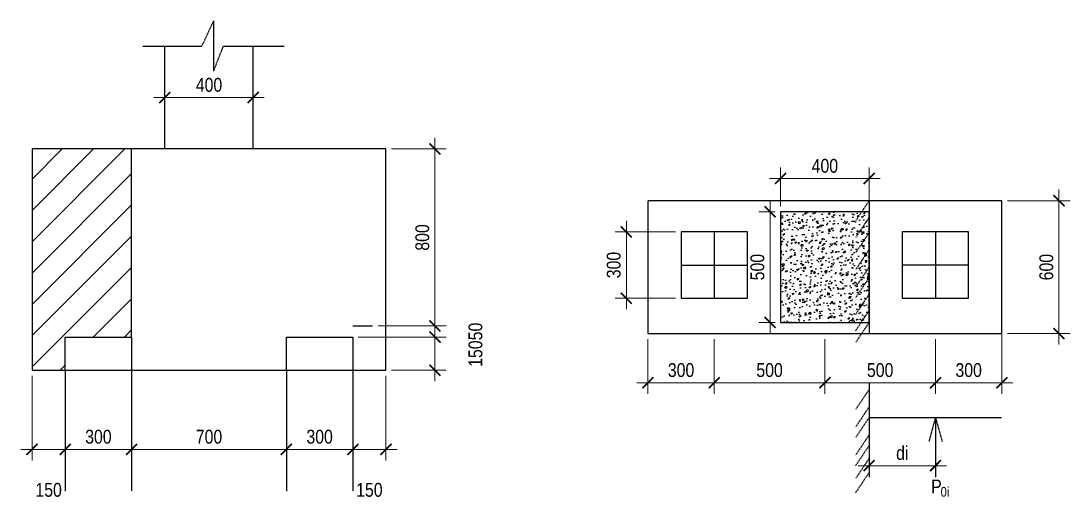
# Model space of a CAD drawing. Header units: inches. Extents: x -995865 to -814036, y 3430062 to 3602072.
# Drawn here: x -944075 to -939333, y 3596897 to 3599057 of the extents above; entities that cross this region are included whole.
import ezdxf

# ---------------------------------------------------------------- set-up
doc = ezdxf.new("R2010")
doc.units = ezdxf.units.IN
doc.header["$LTSCALE"] = 2.8
doc.header["$MEASUREMENT"] = 0
doc.linetypes.add('DASHEDX2', pattern=[1.5, 1, -0.5])
doc.layers.add('NETDUTDUT', color=3, linetype='DASHEDX2')
doc.styles.add('Helve-Condense', font='VHELVCN0.TTF')
doc.dimstyles.new('TL25', dxfattribs={"dimscale": 25, "dimtxt": 2.5, "dimasz": 2, "dimexe": 2, "dimexo": 1, "dimgap": 1, "dimtad": 1, "dimdec": 0, "dimzin": 0, "dimdsep": 46, "dimtxsty": 'Helve-Condense', "dimblk": 'ARCHTICK', "dimcen": 2, "dimdle": 2, "dimclrd": 4, "dimclre": 4, "dimclrt": 4, "dimadec": 0, "dimazin": 0, "dimtfac": 0.004, "dimtdec": 0, "dimtmove": 2, "dimatfit": 3, "dimfxl": 1, "dimtolj": 1, "dimtzin": 0, "dimlwd": 9, "dimlwe": 13, "dimarcsym": 1})

# ---------------------------------------------------------------- blocks, each defined once
blk = doc.blocks.new('_ArchTick')
at = {"color": 0, "linetype": 'ByBlock', "const_width": 0.15}
blk.add_lwpolyline([(-0.5, -0.5), (0.5, 0.5)], dxfattribs=at)
blk = doc.blocks.new('*D308')
at = {"layer": 'DEFPOINTS', "color": 0}
for p in [(-939641, 3598245), (-939641, 3597645), (-939382.8, 3597645)]:
    blk.add_point(p, dxfattribs=at)
at = {"layer": 'NETDUTDUT', "color": 4, "linetype": 'Continuous', "lineweight": 9}
blk.add_line((-939382.8, 3598295), (-939382.8, 3597595), dxfattribs=at)
at = {"layer": 'NETDUTDUT', "color": 4, "linetype": 'Continuous', "lineweight": 13}
for p, q in [((-939616, 3598245), (-939332.8, 3598245)), ((-939616, 3597645), (-939332.8, 3597645))]:
    blk.add_line(p, q, dxfattribs=at)
at = {"layer": 'NETDUTDUT', "color": 4, "lineweight": 9, "xscale": 50, "yscale": 50, "zscale": 50}
for p, rotation in [((-939382.8, 3598245), 90), ((-939382.8, 3597645), 270)]:
    blk.add_blockref('_ArchTick', p, dxfattribs=dict(at, rotation=rotation))
at = {"layer": 'NETDUTDUT', "color": 4, "insert": (-939439.7, 3597945), "char_height": 62.5, "attachment_point": 5, "rotation": 90, "style": 'Helve-Condense'}
blk.add_mtext('\\A1;600', dxfattribs=at)
blk = doc.blocks.new('*D309')
at = {"layer": 'DEFPOINTS', "color": 0}
for p in [(-941241, 3597645), (-940941, 3597645), (-940941, 3597422.4)]:
    blk.add_point(p, dxfattribs=at)
at = {"layer": 'NETDUTDUT', "color": 4, "linetype": 'Continuous', "lineweight": 13}
for p, q in [((-941241, 3597620), (-941241, 3597372.4)), ((-940941, 3597620), (-940941, 3597372.4))]:
    blk.add_line(p, q, dxfattribs=at)
at = {"layer": 'NETDUTDUT', "color": 4, "linetype": 'Continuous', "lineweight": 9}
blk.add_line((-941291, 3597422.4), (-940891, 3597422.4), dxfattribs=at)
at = {"layer": 'NETDUTDUT', "color": 4, "lineweight": 9, "xscale": 50, "yscale": 50, "zscale": 50, "rotation": 180}
blk.add_blockref('_ArchTick', (-941241, 3597422.4), dxfattribs=at)
at = {"layer": 'NETDUTDUT', "color": 4, "lineweight": 9, "xscale": 50, "yscale": 50, "zscale": 50}
blk.add_blockref('_ArchTick', (-940941, 3597422.4), dxfattribs=at)
at = {"layer": 'NETDUTDUT', "color": 4, "insert": (-941091, 3597479.3), "char_height": 62.5, "attachment_point": 5, "style": 'Helve-Condense'}
blk.add_mtext('\\A1;300', dxfattribs=at)
blk = doc.blocks.new('*D306')
at = {"layer": 'DEFPOINTS', "color": 0}
for p in [(-940941, 3597645), (-940441, 3597645), (-940441, 3597422.4)]:
    blk.add_point(p, dxfattribs=at)
at = {"layer": 'NETDUTDUT', "color": 4, "linetype": 'Continuous', "lineweight": 13}
for p, q in [((-940941, 3597620), (-940941, 3597372.4)), ((-940441, 3597620), (-940441, 3597372.4))]:
    blk.add_line(p, q, dxfattribs=at)
at = {"layer": 'NETDUTDUT', "color": 4, "linetype": 'Continuous', "lineweight": 9}
blk.add_line((-940991, 3597422.4), (-940391, 3597422.4), dxfattribs=at)
at = {"layer": 'NETDUTDUT', "color": 4, "lineweight": 9, "xscale": 50, "yscale": 50, "zscale": 50, "rotation": 180}
blk.add_blockref('_ArchTick', (-940941, 3597422.4), dxfattribs=at)
at = {"layer": 'NETDUTDUT', "color": 4, "lineweight": 9, "xscale": 50, "yscale": 50, "zscale": 50}
blk.add_blockref('_ArchTick', (-940441, 3597422.4), dxfattribs=at)
at = {"layer": 'NETDUTDUT', "color": 4, "insert": (-940691, 3597479.3), "char_height": 62.5, "attachment_point": 5, "style": 'Helve-Condense'}
blk.add_mtext('\\A1;500', dxfattribs=at)
blk = doc.blocks.new('*D305')
at = {"layer": 'DEFPOINTS', "color": 0}
for p in [(-940441, 3597645), (-939941, 3597645), (-939941, 3597422.4)]:
    blk.add_point(p, dxfattribs=at)
at = {"layer": 'NETDUTDUT', "color": 4, "linetype": 'Continuous', "lineweight": 13}
for p, q in [((-940441, 3597620), (-940441, 3597372.4)), ((-939941, 3597620), (-939941, 3597372.4))]:
    blk.add_line(p, q, dxfattribs=at)
at = {"layer": 'NETDUTDUT', "color": 4, "linetype": 'Continuous', "lineweight": 9}
blk.add_line((-940491, 3597422.4), (-939891, 3597422.4), dxfattribs=at)
at = {"layer": 'NETDUTDUT', "color": 4, "lineweight": 9, "xscale": 50, "yscale": 50, "zscale": 50, "rotation": 180}
blk.add_blockref('_ArchTick', (-940441, 3597422.4), dxfattribs=at)
at = {"layer": 'NETDUTDUT', "color": 4, "lineweight": 9, "xscale": 50, "yscale": 50, "zscale": 50}
blk.add_blockref('_ArchTick', (-939941, 3597422.4), dxfattribs=at)
at = {"layer": 'NETDUTDUT', "color": 4, "insert": (-940191, 3597479.3), "char_height": 62.5, "attachment_point": 5, "style": 'Helve-Condense'}
blk.add_mtext('\\A1;500', dxfattribs=at)
blk = doc.blocks.new('*D307')
at = {"layer": 'DEFPOINTS', "color": 0}
for p in [(-939641, 3597810.6), (-939941, 3597645), (-939641, 3597422.4)]:
    blk.add_point(p, dxfattribs=at)
at = {"layer": 'NETDUTDUT', "color": 4, "linetype": 'Continuous', "lineweight": 13}
for p, q in [((-939641, 3597785.6), (-939641, 3597372.4)), ((-939941, 3597620), (-939941, 3597372.4))]:
    blk.add_line(p, q, dxfattribs=at)
at = {"layer": 'NETDUTDUT', "color": 4, "linetype": 'Continuous', "lineweight": 9}
blk.add_line((-939991, 3597422.4), (-939591, 3597422.4), dxfattribs=at)
at = {"layer": 'NETDUTDUT', "color": 4, "lineweight": 9, "xscale": 50, "yscale": 50, "zscale": 50, "rotation": 180}
blk.add_blockref('_ArchTick', (-939941, 3597422.4), dxfattribs=at)
at = {"layer": 'NETDUTDUT', "color": 4, "lineweight": 9, "xscale": 50, "yscale": 50, "zscale": 50}
blk.add_blockref('_ArchTick', (-939641, 3597422.4), dxfattribs=at)
at = {"layer": 'NETDUTDUT', "color": 4, "insert": (-939791, 3597479.3), "char_height": 62.5, "attachment_point": 5, "style": 'Helve-Condense'}
blk.add_mtext('\\A1;300', dxfattribs=at)
blk = doc.blocks.new('*D310')
at = {"layer": 'DEFPOINTS', "color": 0}
for p in [(-942425, 3598479), (-942485.7, 3597679), (-942203.6, 3597679)]:
    blk.add_point(p, dxfattribs=at)
at = {"layer": 'NETDUTDUT', "color": 4, "linetype": 'Continuous', "lineweight": 9}
blk.add_line((-942203.6, 3598529), (-942203.6, 3597629), dxfattribs=at)
at = {"layer": 'NETDUTDUT', "color": 4, "linetype": 'Continuous', "lineweight": 13}
for p, q in [((-942400, 3598479), (-942153.6, 3598479)), ((-942460.7, 3597679), (-942153.6, 3597679))]:
    blk.add_line(p, q, dxfattribs=at)
at = {"layer": 'NETDUTDUT', "color": 4, "lineweight": 9, "xscale": 50, "yscale": 50, "zscale": 50}
for p, rotation in [((-942203.6, 3598479), 90), ((-942203.6, 3597679), 270)]:
    blk.add_blockref('_ArchTick', p, dxfattribs=dict(at, rotation=rotation))
at = {"layer": 'NETDUTDUT', "color": 4, "insert": (-942260.5, 3598079), "char_height": 62.5, "attachment_point": 5, "rotation": 90, "style": 'Helve-Condense'}
blk.add_mtext('\\A1;800', dxfattribs=at)
blk = doc.blocks.new('*D311')
at = {"layer": 'DEFPOINTS', "color": 0}
for p in [(-942485.7, 3597679), (-942575, 3597629), (-942203.6, 3597629)]:
    blk.add_point(p, dxfattribs=at)
at = {"layer": 'NETDUTDUT', "color": 4, "linetype": 'Continuous', "lineweight": 9}
blk.add_line((-942203.6, 3597729), (-942203.6, 3597579), dxfattribs=at)
at = {"layer": 'NETDUTDUT', "color": 4, "linetype": 'Continuous', "lineweight": 13}
for p, q in [((-942460.7, 3597679), (-942153.6, 3597679)), ((-942550, 3597629), (-942153.6, 3597629))]:
    blk.add_line(p, q, dxfattribs=at)
at = {"layer": 'NETDUTDUT', "color": 4, "lineweight": 9, "xscale": 50, "yscale": 50, "zscale": 50}
for p, rotation in [((-942203.6, 3597679), 90), ((-942203.6, 3597629), 270)]:
    blk.add_blockref('_ArchTick', p, dxfattribs=dict(at, rotation=rotation))
at = {"layer": 'NETDUTDUT', "color": 4, "insert": (-942020.3, 3597654), "char_height": 62.5, "attachment_point": 5, "rotation": 90, "style": 'Helve-Condense'}
blk.add_mtext('\\A1;50', dxfattribs=at)
blk = doc.blocks.new('*D312')
at = {"layer": 'DEFPOINTS', "color": 0}
for p in [(-942575, 3597629), (-942425, 3597479), (-942203.6, 3597479)]:
    blk.add_point(p, dxfattribs=at)
at = {"layer": 'NETDUTDUT', "color": 4, "linetype": 'Continuous', "lineweight": 9}
blk.add_line((-942203.6, 3597679), (-942203.6, 3597429), dxfattribs=at)
at = {"layer": 'NETDUTDUT', "color": 4, "linetype": 'Continuous', "lineweight": 13}
for p, q in [((-942550, 3597629), (-942153.6, 3597629)), ((-942400, 3597479), (-942153.6, 3597479))]:
    blk.add_line(p, q, dxfattribs=at)
at = {"layer": 'NETDUTDUT', "color": 4, "lineweight": 9, "xscale": 50, "yscale": 50, "zscale": 50}
for p, rotation in [((-942203.6, 3597629), 90), ((-942203.6, 3597479), 270)]:
    blk.add_blockref('_ArchTick', p, dxfattribs=dict(at, rotation=rotation))
at = {"layer": 'NETDUTDUT', "color": 4, "insert": (-942020.3, 3597554), "char_height": 62.5, "attachment_point": 5, "rotation": 90, "style": 'Helve-Condense'}
blk.add_mtext('\\A1;150', dxfattribs=at)
blk = doc.blocks.new('*D313')
at = {"layer": 'DEFPOINTS', "color": 0}
for p in [(-944025, 3597479), (-943875, 3597479), (-943875, 3597121.3)]:
    blk.add_point(p, dxfattribs=at)
at = {"layer": 'NETDUTDUT', "color": 4, "linetype": 'Continuous', "lineweight": 13}
for p, q in [((-944025, 3597454), (-944025, 3597071.3)), ((-943875, 3597454), (-943875, 3597071.3))]:
    blk.add_line(p, q, dxfattribs=at)
at = {"layer": 'NETDUTDUT', "color": 4, "linetype": 'Continuous', "lineweight": 9}
blk.add_line((-944075, 3597121.3), (-943825, 3597121.3), dxfattribs=at)
at = {"layer": 'NETDUTDUT', "color": 4, "lineweight": 9, "xscale": 50, "yscale": 50, "zscale": 50, "rotation": 180}
blk.add_blockref('_ArchTick', (-944025, 3597121.3), dxfattribs=at)
at = {"layer": 'NETDUTDUT', "color": 4, "lineweight": 9, "xscale": 50, "yscale": 50, "zscale": 50}
blk.add_blockref('_ArchTick', (-943875, 3597121.3), dxfattribs=at)
at = {"layer": 'NETDUTDUT', "color": 4, "insert": (-943950, 3596938), "char_height": 62.5, "attachment_point": 5, "style": 'Helve-Condense'}
blk.add_mtext('\\A1;150', dxfattribs=at)
blk = doc.blocks.new('*D314')
at = {"layer": 'DEFPOINTS', "color": 0}
for p in [(-943875, 3597479), (-943575, 3597479), (-943575, 3597121.3)]:
    blk.add_point(p, dxfattribs=at)
at = {"layer": 'NETDUTDUT', "color": 4, "linetype": 'Continuous', "lineweight": 13}
for p, q in [((-943875, 3597454), (-943875, 3597071.3)), ((-943575, 3597454), (-943575, 3597071.3))]:
    blk.add_line(p, q, dxfattribs=at)
at = {"layer": 'NETDUTDUT', "color": 4, "linetype": 'Continuous', "lineweight": 9}
blk.add_line((-943925, 3597121.3), (-943525, 3597121.3), dxfattribs=at)
at = {"layer": 'NETDUTDUT', "color": 4, "lineweight": 9, "xscale": 50, "yscale": 50, "zscale": 50, "rotation": 180}
blk.add_blockref('_ArchTick', (-943875, 3597121.3), dxfattribs=at)
at = {"layer": 'NETDUTDUT', "color": 4, "lineweight": 9, "xscale": 50, "yscale": 50, "zscale": 50}
blk.add_blockref('_ArchTick', (-943575, 3597121.3), dxfattribs=at)
at = {"layer": 'NETDUTDUT', "color": 4, "insert": (-943725, 3597178.2), "char_height": 62.5, "attachment_point": 5, "style": 'Helve-Condense'}
blk.add_mtext('\\A1;300', dxfattribs=at)
blk = doc.blocks.new('*D315')
at = {"layer": 'DEFPOINTS', "color": 0}
for p in [(-943575, 3597479), (-942875, 3597479), (-942875, 3597121.3)]:
    blk.add_point(p, dxfattribs=at)
at = {"layer": 'NETDUTDUT', "color": 4, "linetype": 'Continuous', "lineweight": 13}
for p, q in [((-943575, 3597454), (-943575, 3597071.3)), ((-942875, 3597454), (-942875, 3597071.3))]:
    blk.add_line(p, q, dxfattribs=at)
at = {"layer": 'NETDUTDUT', "color": 4, "linetype": 'Continuous', "lineweight": 9}
blk.add_line((-943625, 3597121.3), (-942825, 3597121.3), dxfattribs=at)
at = {"layer": 'NETDUTDUT', "color": 4, "lineweight": 9, "xscale": 50, "yscale": 50, "zscale": 50, "rotation": 180}
blk.add_blockref('_ArchTick', (-943575, 3597121.3), dxfattribs=at)
at = {"layer": 'NETDUTDUT', "color": 4, "lineweight": 9, "xscale": 50, "yscale": 50, "zscale": 50}
blk.add_blockref('_ArchTick', (-942875, 3597121.3), dxfattribs=at)
at = {"layer": 'NETDUTDUT', "color": 4, "insert": (-943225, 3597178.2), "char_height": 62.5, "attachment_point": 5, "style": 'Helve-Condense'}
blk.add_mtext('\\A1;700', dxfattribs=at)
blk = doc.blocks.new('*D316')
at = {"layer": 'DEFPOINTS', "color": 0}
for p in [(-942875, 3597479), (-942575, 3597479), (-942575, 3597121.3)]:
    blk.add_point(p, dxfattribs=at)
at = {"layer": 'NETDUTDUT', "color": 4, "linetype": 'Continuous', "lineweight": 13}
for p, q in [((-942875, 3597454), (-942875, 3597071.3)), ((-942575, 3597454), (-942575, 3597071.3))]:
    blk.add_line(p, q, dxfattribs=at)
at = {"layer": 'NETDUTDUT', "color": 4, "linetype": 'Continuous', "lineweight": 9}
blk.add_line((-942925, 3597121.3), (-942525, 3597121.3), dxfattribs=at)
at = {"layer": 'NETDUTDUT', "color": 4, "lineweight": 9, "xscale": 50, "yscale": 50, "zscale": 50, "rotation": 180}
blk.add_blockref('_ArchTick', (-942875, 3597121.3), dxfattribs=at)
at = {"layer": 'NETDUTDUT', "color": 4, "lineweight": 9, "xscale": 50, "yscale": 50, "zscale": 50}
blk.add_blockref('_ArchTick', (-942575, 3597121.3), dxfattribs=at)
at = {"layer": 'NETDUTDUT', "color": 4, "insert": (-942725, 3597178.2), "char_height": 62.5, "attachment_point": 5, "style": 'Helve-Condense'}
blk.add_mtext('\\A1;300', dxfattribs=at)
blk = doc.blocks.new('*D317')
at = {"layer": 'DEFPOINTS', "color": 0}
for p in [(-942575, 3597479), (-942425, 3597479), (-942425, 3597121.3)]:
    blk.add_point(p, dxfattribs=at)
at = {"layer": 'NETDUTDUT', "color": 4, "linetype": 'Continuous', "lineweight": 13}
for p, q in [((-942575, 3597454), (-942575, 3597071.3)), ((-942425, 3597454), (-942425, 3597071.3))]:
    blk.add_line(p, q, dxfattribs=at)
at = {"layer": 'NETDUTDUT', "color": 4, "linetype": 'Continuous', "lineweight": 9}
blk.add_line((-942625, 3597121.3), (-942375, 3597121.3), dxfattribs=at)
at = {"layer": 'NETDUTDUT', "color": 4, "lineweight": 9, "xscale": 50, "yscale": 50, "zscale": 50, "rotation": 180}
blk.add_blockref('_ArchTick', (-942575, 3597121.3), dxfattribs=at)
at = {"layer": 'NETDUTDUT', "color": 4, "lineweight": 9, "xscale": 50, "yscale": 50, "zscale": 50}
blk.add_blockref('_ArchTick', (-942425, 3597121.3), dxfattribs=at)
at = {"layer": 'NETDUTDUT', "color": 4, "insert": (-942500, 3596938), "char_height": 62.5, "attachment_point": 5, "style": 'Helve-Condense'}
blk.add_mtext('\\A1;150', dxfattribs=at)
blk = doc.blocks.new('*D318')
at = {"layer": 'DEFPOINTS', "color": 0}
for p in [(-943025, 3598711.3), (-943425, 3598637.2), (-943025, 3598637.2)]:
    blk.add_point(p, dxfattribs=at)
at = {"layer": 'NETDUTDUT', "color": 4, "linetype": 'Continuous', "lineweight": 13}
for p, q in [((-943425, 3598662.2), (-943425, 3598761.3)), ((-943025, 3598662.2), (-943025, 3598761.3))]:
    blk.add_line(p, q, dxfattribs=at)
at = {"layer": 'NETDUTDUT', "color": 4, "linetype": 'Continuous', "lineweight": 9}
blk.add_line((-943475, 3598711.3), (-942975, 3598711.3), dxfattribs=at)
at = {"layer": 'NETDUTDUT', "color": 4, "lineweight": 9, "xscale": 50, "yscale": 50, "zscale": 50, "rotation": 180}
blk.add_blockref('_ArchTick', (-943425, 3598711.3), dxfattribs=at)
at = {"layer": 'NETDUTDUT', "color": 4, "lineweight": 9, "xscale": 50, "yscale": 50, "zscale": 50}
blk.add_blockref('_ArchTick', (-943025, 3598711.3), dxfattribs=at)
at = {"layer": 'NETDUTDUT', "color": 4, "insert": (-943225, 3598768.2), "char_height": 62.5, "attachment_point": 5, "style": 'Helve-Condense'}
blk.add_mtext('\\A1;400', dxfattribs=at)
blk = doc.blocks.new('*D319')
at = {"layer": 'DEFPOINTS', "color": 0}
for p in [(-940241, 3598345.5), (-940641, 3598195), (-940241, 3598195)]:
    blk.add_point(p, dxfattribs=at)
at = {"layer": 'NETDUTDUT', "color": 4, "linetype": 'Continuous', "lineweight": 13}
for p, q in [((-940641, 3598220), (-940641, 3598395.5)), ((-940241, 3598220), (-940241, 3598395.5))]:
    blk.add_line(p, q, dxfattribs=at)
at = {"layer": 'NETDUTDUT', "color": 4, "linetype": 'Continuous', "lineweight": 9}
blk.add_line((-940691, 3598345.5), (-940191, 3598345.5), dxfattribs=at)
at = {"layer": 'NETDUTDUT', "color": 4, "lineweight": 9, "xscale": 50, "yscale": 50, "zscale": 50, "rotation": 180}
blk.add_blockref('_ArchTick', (-940641, 3598345.5), dxfattribs=at)
at = {"layer": 'NETDUTDUT', "color": 4, "lineweight": 9, "xscale": 50, "yscale": 50, "zscale": 50}
blk.add_blockref('_ArchTick', (-940241, 3598345.5), dxfattribs=at)
at = {"layer": 'NETDUTDUT', "color": 4, "insert": (-940441, 3598402.4), "char_height": 62.5, "attachment_point": 5, "style": 'Helve-Condense'}
blk.add_mtext('\\A1;400', dxfattribs=at)
blk = doc.blocks.new('*D320')
at = {"layer": 'DEFPOINTS', "color": 0}
for p in [(-941091, 3598104.3), (-941338.4, 3597804.3), (-941091, 3597804.3)]:
    blk.add_point(p, dxfattribs=at)
at = {"layer": 'NETDUTDUT', "color": 4, "linetype": 'Continuous', "lineweight": 9}
blk.add_line((-941338.4, 3598154.3), (-941338.4, 3597754.3), dxfattribs=at)
at = {"layer": 'NETDUTDUT', "color": 4, "linetype": 'Continuous', "lineweight": 13}
for p, q in [((-941116, 3598104.3), (-941388.4, 3598104.3)), ((-941116, 3597804.3), (-941388.4, 3597804.3))]:
    blk.add_line(p, q, dxfattribs=at)
at = {"layer": 'NETDUTDUT', "color": 4, "lineweight": 9, "xscale": 50, "yscale": 50, "zscale": 50}
for p, rotation in [((-941338.4, 3598104.3), 90), ((-941338.4, 3597804.3), 270)]:
    blk.add_blockref('_ArchTick', p, dxfattribs=dict(at, rotation=rotation))
at = {"layer": 'NETDUTDUT', "color": 4, "insert": (-941395.4, 3597954.3), "char_height": 62.5, "attachment_point": 5, "rotation": 90, "style": 'Helve-Condense'}
blk.add_mtext('\\A1;300', dxfattribs=at)
blk = doc.blocks.new('*D321')
at = {"layer": 'DEFPOINTS', "color": 0}
for p in [(-940641, 3598195), (-940688.8, 3597695), (-940641, 3597695)]:
    blk.add_point(p, dxfattribs=at)
at = {"layer": 'NETDUTDUT', "color": 4, "linetype": 'Continuous', "lineweight": 9}
blk.add_line((-940688.8, 3598245), (-940688.8, 3597645), dxfattribs=at)
at = {"layer": 'NETDUTDUT', "color": 4, "linetype": 'Continuous', "lineweight": 13}
for p, q in [((-940666, 3598195), (-940738.8, 3598195)), ((-940666, 3597695), (-940738.8, 3597695))]:
    blk.add_line(p, q, dxfattribs=at)
at = {"layer": 'NETDUTDUT', "color": 4, "lineweight": 9, "xscale": 50, "yscale": 50, "zscale": 50}
for p, rotation in [((-940688.8, 3598195), 90), ((-940688.8, 3597695), 270)]:
    blk.add_blockref('_ArchTick', p, dxfattribs=dict(at, rotation=rotation))
at = {"layer": 'NETDUTDUT', "color": 4, "insert": (-940745.7, 3597945), "char_height": 62.5, "attachment_point": 5, "rotation": 90, "style": 'Helve-Condense'}
blk.add_mtext('\\A1;500', dxfattribs=at)
blk = doc.blocks.new('*D322')
at = {"layer": 'DEFPOINTS', "color": 0}
for p in [(-940241, 3597138.8), (-939941, 3597138.8), (-939941, 3597047.6)]:
    blk.add_point(p, dxfattribs=at)
at = {"layer": 'NETDUTDUT', "color": 4, "linetype": 'Continuous', "lineweight": 13}
for p, q in [((-940241, 3597113.8), (-940241, 3596997.6)), ((-939941, 3597113.8), (-939941, 3596997.6))]:
    blk.add_line(p, q, dxfattribs=at)
at = {"layer": 'NETDUTDUT', "color": 4, "linetype": 'Continuous', "lineweight": 9}
blk.add_line((-940291, 3597047.6), (-939891, 3597047.6), dxfattribs=at)
at = {"layer": 'NETDUTDUT', "color": 4, "lineweight": 9, "xscale": 50, "yscale": 50, "zscale": 50, "rotation": 180}
blk.add_blockref('_ArchTick', (-940241, 3597047.6), dxfattribs=at)
at = {"layer": 'NETDUTDUT', "color": 4, "lineweight": 9, "xscale": 50, "yscale": 50, "zscale": 50}
blk.add_blockref('_ArchTick', (-939941, 3597047.6), dxfattribs=at)
at = {"layer": 'NETDUTDUT', "color": 4, "insert": (-940091, 3597104.6), "char_height": 62.5, "attachment_point": 5, "style": 'Helve-Condense'}
blk.add_mtext('\\A1;di', dxfattribs=at)

msp = doc.modelspace()

# ---------------------------------------------------------------- hatches: boundary and pattern name
at = {"layer": 'NETDUTDUT'}
h = msp.add_hatch(dxfattribs=at)
h.set_pattern_fill('ANSI31', color=256, scale=800, style=0)
h.set_pattern_definition([(45, (1018.99, 106008.43), (-70.710678, 70.710678), [])])
h.paths.add_polyline_path([(-944025, 3597479), (-943875, 3597479), (-943875, 3597629), (-943575, 3597629), (-943575, 3598479), (-944025, 3598479)])
h = msp.add_hatch(dxfattribs=at)
h.set_pattern_fill('ANSI31', color=256, scale=1000, style=0)
h.set_pattern_definition([(45, (330.13, 102720.14), (-88.3883476, 88.3883476), [])])
h.paths.add_polyline_path([(-941211, 3598215), (-941211, 3597675), (-940441, 3597675), (-940441, 3597695), (-940641, 3597695), (-940641, 3598195), (-940441, 3598195), (-940441, 3598215)], flags=17)
h.paths.add_polyline_path([(-941091, 3598104.3), (-940791, 3598104.3), (-940791, 3597804.3), (-941091, 3597804.3)], flags=16)
h.paths.add_polyline_path([(-940641, 3598195), (-940441, 3598195), (-940441, 3598215), (-941211, 3598215), (-941211, 3597675), (-940441, 3597675), (-940441, 3597695), (-940641, 3597695)])
h.paths.add_polyline_path([(-940091, 3598105.1), (-939791, 3598105.1), (-939791, 3597805.1), (-940091, 3597805.1)])
h.paths.add_polyline_path([(-940091, 3597805.1), (-939791, 3597805.1), (-939791, 3598105.1), (-940091, 3598105.1)])
h.paths.add_polyline_path([(-940791, 3598104.3), (-941091, 3598104.3), (-941091, 3597804.3), (-940791, 3597804.3)], flags=0)
h = msp.add_hatch(dxfattribs=at)
h.set_pattern_fill('AR-CONC', color=256, scale=9, style=0)
h.set_pattern_definition([(50, (734.81, 104614.434), (64.5534164, -5.64769215), [6.75, -74.25]), (355, (734.81, 104614.434), (-12.48762, 67.697292), [5.4, -59.4]), (100.4514, (740.19, 104613.963), (52.0658444, 62.0495588), [5.7366171, -63.1027901]), (46.1842, (734.81, 104632.434), (96.0516944, -14.8967113), [10.125, -111.375]), (96.6356, (742.82, 104631.19), (84.1196435, 87.6706084), [8.604926, -94.65417]), (351.1842, (734.81, 104632.43), (84.119575, 87.670674), [8.1, -89.1]), (21, (743.81, 104627.934), (53.7216347, -36.23570016), [6.75, -74.25]), (326, (743.81, 104627.934), (21.8983799, 65.263504), [5.4, -59.4]), (71.4514, (748.29, 104624.914), (75.6200366, 29.0277447), [5.7366171, -63.1027901]), (37.5, (734.812, 104614.434), (1.09438698, 29.96044684), [0, -58.68, 0, -60.3, 0, -59.625]), (7.5, (734.812, 104614.434), (23.67625837, 35.49705407), [0, -34.38, 0, -57.33, 0, -22.725]), (327.5, (714.742, 104614.434), (48.04401926, -2.02993846), [0, -22.5, 0, -70.2, 0, -93.15]), (317.5, (705.74, 104614.434), (52.48675524, 9.0094484), [0, -29.25, 0, -46.62, 0, -66.15])])
h.paths.add_polyline_path([(-940241, 3598195), (-940641, 3598195), (-940641, 3597695), (-940241, 3597695)])

# ---------------------------------------------------------------- linework, layer by layer
for p, q in [((-943205, 3599057.3), (-943257.8, 3598943.6)), ((-943205, 3599057.3), (-943205, 3598943.6)), ((-943524, 3598943.6), (-943257.8, 3598943.6)), ((-943425, 3598479), (-943425, 3598943.6)), ((-943205, 3598943.6), (-943205, 3598829.9)), ((-943205, 3598829.9), (-943159.7, 3598943.6)), ((-943159.7, 3598943.6), (-942885.9, 3598943.6)), ((-943025, 3598479), (-943025, 3598943.6)), ((-943575, 3597629), (-943575, 3598479)), ((-940241, 3598245), (-940302.1, 3598153.8)), ((-940241, 3598245), (-940241, 3597645)), ((-940241, 3598169.4), (-940302.1, 3598078.3)), ((-940941, 3598104.3), (-940941, 3597804.3)), ((-940241, 3598100.6), (-940302.1, 3598009.4)), ((-939941, 3598105.1), (-939941, 3597805.1)), ((-940241, 3598024), (-940302.1, 3597932.8)), ((-941091, 3597954.3), (-940791, 3597954.3)), ((-940241, 3597945), (-940302.1, 3597853.8)), ((-940091, 3597955.1), (-939791, 3597955.1)), ((-940241, 3597897.3), (-940302.1, 3597806.1)), ((-940241, 3597822.5), (-940302.1, 3597731.3)), ((-940241, 3597748.8), (-940302.1, 3597657.6)), ((-942575, 3597679), (-942485.7, 3597679)), ((-940241, 3597695), (-940302.1, 3597603.8)), ((-943875, 3597479), (-943875, 3597629)), ((-943875, 3597629), (-943575, 3597629)), ((-943575, 3597629), (-943575, 3597479)), ((-942875, 3597479), (-942875, 3597629)), ((-942875, 3597629), (-942575, 3597629)), ((-942575, 3597629), (-942575, 3597479)), ((-943875, 3597479), (-943875, 3596931.8)), ((-943575, 3597479), (-943575, 3596931.8)), ((-942875, 3597479), (-942875, 3596931.8)), ((-942575, 3597479), (-942575, 3596931.8)), ((-940241, 3597422.4), (-940241, 3596996.4)), ((-940241, 3597392.1), (-940302.1, 3597300.9)), ((-940241, 3597313.1), (-940302.1, 3597221.9)), ((-940241, 3597265.4), (-940302.1, 3597174.3)), ((-940241, 3597265.4), (-940302.1, 3597174.3)), ((-940241, 3597265.4), (-939641, 3597265.4)), ((-939941, 3597265.4), (-939971.4, 3597155.4)), ((-939941, 3597265.4), (-939941, 3596996.4)), ((-939941, 3597265.4), (-939910.5, 3597155.4)), ((-940241, 3597186.4), (-940302.1, 3597095.2)), ((-940241, 3597138.8), (-940302.1, 3597047.6)), ((-940241, 3597080.4), (-940302.1, 3596989.3)), ((-940241, 3597016.8), (-940302.1, 3596925.6))]:
    msp.add_line(p, q, dxfattribs=at)
for points in [[(-942425, 3597479), (-942425, 3598479), (-944025, 3598479), (-944025, 3597479)], [(-941241, 3598245), (-941241, 3597645), (-939641, 3597645), (-939641, 3598245)], [(-940641, 3597695), (-940241, 3597695), (-940241, 3598195), (-940641, 3598195)], [(-941091, 3597804.3), (-940791, 3597804.3), (-940791, 3598104.3), (-941091, 3598104.3)], [(-940091, 3597805.1), (-939791, 3597805.1), (-939791, 3598105.1), (-940091, 3598105.1)]]:
    msp.add_lwpolyline(points, close=True, dxfattribs=at)

# ---------------------------------------------------------------- texts
at = {"layer": 'NETDUTDUT', "color": 4, "attachment_point": 5, "style": 'Helve-Condense'}
for s, insert, char_height in [('\\A1;P', (-939936.5, 3596953.7), 62.5), ('\\A1;0i', (-939898.2, 3596929.1), 43.75)]:
    msp.add_mtext(s, dxfattribs=dict(at, insert=insert, char_height=char_height))

# ---------------------------------------------------------------- dimensions: what is measured, and where the dimension line sits
at = {"layer": 'NETDUTDUT'}
for base, p1, p2, picture, middle in [((-943025, 3598711.3), (-943425, 3598637.2), (-943025, 3598637.2), '*D318', (-943225, 3598768.2)), ((-940241, 3598345.5), (-940641, 3598195), (-940241, 3598195), '*D319', (-940441, 3598402.4)), ((-939641, 3597422.4), (-939941, 3597645), (-939641, 3597810.6), '*D307', (-939791, 3597479.3)), ((-940941, 3597422.4), (-941241, 3597645), (-940941, 3597645), '*D309', (-941091, 3597479.3)), ((-940441, 3597422.4), (-940941, 3597645), (-940441, 3597645), '*D306', (-940691, 3597479.3)), ((-939941, 3597422.4), (-940441, 3597645), (-939941, 3597645), '*D305', (-940191, 3597479.3)), ((-943875, 3597121.3), (-944025, 3597479), (-943875, 3597479), '*D313', (-943950, 3596938)), ((-943575, 3597121.3), (-943875, 3597479), (-943575, 3597479), '*D314', (-943725, 3597178.2)), ((-942875, 3597121.3), (-943575, 3597479), (-942875, 3597479), '*D315', (-943225, 3597178.2)), ((-942575, 3597121.3), (-942875, 3597479), (-942575, 3597479), '*D316', (-942725, 3597178.2)), ((-942425, 3597121.3), (-942575, 3597479), (-942425, 3597479), '*D317', (-942500, 3596938))]:
    dim = msp.add_linear_dim(base=base, p1=p1, p2=p2, dimstyle='TL25', dxfattribs=at)
    dim.commit()
    dim.dimension.update_dxf_attribs({"geometry": picture, "text_midpoint": middle})
for base, p1, p2, picture, middle in [((-942203.6, 3597679), (-942425, 3598479), (-942485.7, 3597679), '*D310', (-942260.5, 3598079)), ((-939382.8, 3597645), (-939641, 3598245), (-939641, 3597645), '*D308', (-939439.7, 3597945)), ((-940688.8, 3597695), (-940641, 3598195), (-940641, 3597695), '*D321', (-940745.7, 3597945)), ((-941338.4, 3597804.3), (-941091, 3598104.3), (-941091, 3597804.3), '*D320', (-941395.4, 3597954.3)), ((-942203.6, 3597629), (-942485.7, 3597679), (-942575, 3597629), '*D311', (-942020.3, 3597654)), ((-942203.6, 3597479), (-942575, 3597629), (-942425, 3597479), '*D312', (-942020.3, 3597554))]:
    dim = msp.add_linear_dim(base=base, p1=p1, p2=p2, angle=90, dimstyle='TL25', dxfattribs=at)
    dim.commit()
    dim.dimension.update_dxf_attribs({"geometry": picture, "text_midpoint": middle})
dim = msp.add_linear_dim(base=(-939941, 3597047.6), p1=(-940241, 3597138.8), p2=(-939941, 3597138.8), text='di', dimstyle='TL25', dxfattribs=at)
dim.commit()
dim.dimension.update_dxf_attribs({"geometry": '*D322', "text_midpoint": (-940091, 3597104.6)})

doc.saveas('drawing.dxf')
